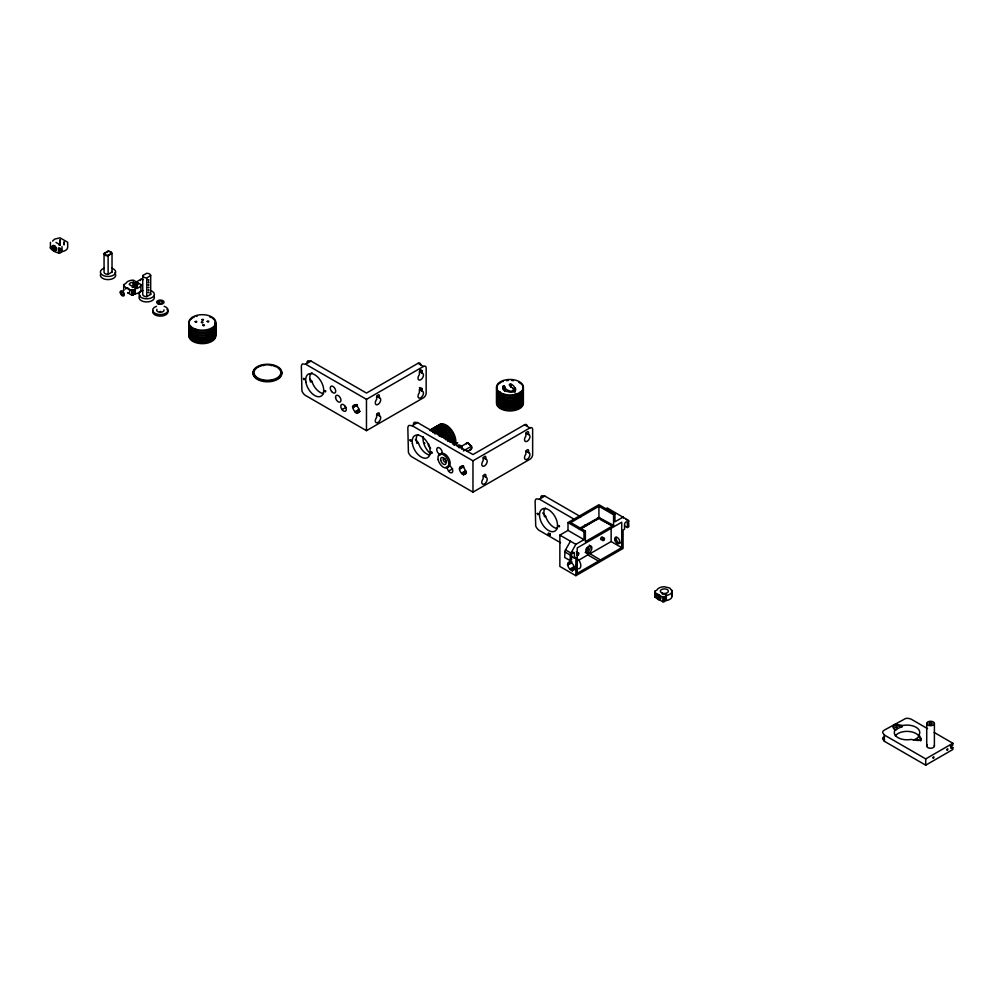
<?xml version="1.0" encoding="UTF-8"?>
<svg xmlns="http://www.w3.org/2000/svg" width="1003" height="1003" viewBox="0 0 1003 1003"><rect width="100%" height="100%" fill="white"/><g stroke="black" fill="none" stroke-linecap="round" stroke-linejoin="round"><path stroke-width="1.5" d="M108.123 274.358L108.123 255.314L111.596 253.27A3.548 2.056 0 0 0 108.048 251.226L104.061 253.596L104.061 272.014A3.987 2.307 0 0 0 108.036 274.371L112.023 272.064L112.035 253.646A3.987 2.307 0 0 0 108.048 251.339L108.048 251.226M150.676 294.443L150.688 275.649A3.987 2.307 0 0 0 146.714 273.292L142.727 275.537L142.727 294.33A3.987 2.307 0 0 0 146.701 296.687L150.688 294.38A3.987 2.307 0 0 0 150.162 293.24M146.789 296.687L146.802 277.894L150.701 275.599M191.899 334.576A9.541 5.504 0 0 0 193.504 337.547A12.475 7.197 0 0 0 213.84 335.203L214.567 333.56A3.586 2.069 0 0 0 214.103 332.683M148.319 279.837C149.422 280.74 148.507 279.072 148.319 280.013M148.319 284.839C149.409 285.78 148.532 284.05 148.319 285.028M578.656 560.288L587.946 554.759A1.379 0.802 -60 0 1 589.839 553.669L600.446 559.95L621.722 547.651L621.722 522.212L577.226 547.901L577.226 573.34L600.421 560.013M355.513 404.823L352.58 406.579L353.043 408.133A4.338 2.507 60 0 0 354.46 411.117L356.968 413.136L359.901 411.443M352.58 406.579L353.069 406.303A4.338 2.507 60 0 1 354.523 405.011L356.454 404.936L357.595 406.829A4.338 2.507 60 0 1 358.999 409.813L358.986 411.644A4.338 2.507 60 0 1 357.532 412.935L356.968 413.136M466.395 472.927L463.461 474.62L460.954 472.601A4.338 2.507 60 0 1 459.537 469.617L459.562 467.787A4.338 2.507 60 0 1 461.016 466.495L462.947 466.169M572.838 570.356C566.996 567.685 574.418 570.807 572.161 570.745L569.328 568.551A4.651 2.683 60 0 1 567.811 565.353L567.836 563.398A4.651 2.683 60 0 1 569.391 562.006L570.519 561.367M104.488 253.27L104.5 253.22A3.548 2.056 0 0 0 108.048 255.326L108.123 255.314M142.727 275.537L142.714 275.599A3.987 2.307 0 0 0 146.714 277.894L146.802 277.894M454.698 444.718L454.835 444.091A13.428 7.748 60 0 0 454.835 439.815L454.698 439.038A13.428 7.748 60 0 0 446.46 426.2A13.428 7.748 60 0 0 437.007 426.814M455.613 443.815L455.65 443.627A13.428 7.748 60 0 0 455.65 439.352L455.512 438.562A13.428 7.748 60 0 0 447.576 425.949A13.428 7.748 60 0 0 438.11 425.874M467.298 451.45L469.956 449.921A3.987 2.307 60 0 0 471.41 446.41L467.661 442.649A3.987 2.307 60 0 0 466.194 443.639M497.488 394.731A12.475 7.197 0 0 0 506.728 401.689A12.475 7.197 0 0 0 520.758 398.341L521.033 396.912M148.319 287.522C149.673 286.958 148.344 287.861 148.356 287.385M148.319 292.537C149.673 291.961 148.344 292.863 148.356 292.4M567.999 530.411L567.999 522.588L584.009 531.828L584.009 539.664L567.999 530.411L559.862 535.113L559.862 566.444L575.872 575.684L575.872 557.267L574.393 558.119L574.38 553.142A1.993 1.153 -60 0 0 572.926 552.64A1.993 1.153 -60 0 0 571.585 554.91L571.585 559.737L570.118 560.589L564.689 557.455L564.977 550.873L570.444 541.231M570.118 560.589L570.394 553.995L575.872 544.353L584.009 539.664M470.018 449.933L470.169 449.331A3.548 2.056 60 0 0 471.448 446.21L463.399 450.936M499.933 391.659L501.249 394.279L505.738 394.743M655.511 592.873L655.511 593.926M454.81 444.893L454.121 444.793M312.071 372.727L310.253 374.508A12.738 7.36 60 0 0 310.253 381.19L310.491 382.018L311.845 381.24L309.914 379.084M598.528 561.091L587.934 554.935M895.228 729.683L894.964 730.084A12.738 7.36 0 0 0 898.024 737.656A12.738 7.36 0 0 0 911.125 739.412L917.507 740.452A2.758 1.592 0 0 0 920.892 738.509L919.087 734.823A12.738 7.36 0 0 0 916.04 727.25A12.738 7.36 0 0 0 902.938 725.482L896.544 724.442A2.758 1.592 0 0 0 893.171 726.398L895.604 730.385A12.738 7.36 0 0 1 901.396 727.05L902.224 725.645M913.394 740.013A12.738 7.36 0 0 0 918.46 736.892L918.823 735.224M148.419 282.131L148.62 282.946L148.632 282.006M148.406 289.641L148.62 290.469L148.632 289.516M52.595 241.109L54.576 239.128L60.004 237.824L67.677 242.262L67.677 247.315A7.673 4.426 0 0 1 61.998 251.603C59.29 255.69 49.348 249.083 50.426 247.428M520.908 396.599L520.758 396.774A12.475 7.197 0 0 1 518.777 398.266M255.803 368.678L256.267 368.239A13.428 7.748 0 0 1 259.978 366.108L260.717 365.832A13.428 7.748 0 0 1 276.928 367.073A13.428 7.748 0 0 1 279.072 376.426L278.608 376.865A13.428 7.748 0 0 1 274.897 378.996L274.145 379.272A13.428 7.748 0 0 1 257.934 378.031A13.428 7.748 0 0 1 255.803 368.678A14.393 8.312 0 0 1 256.379 368.176M278.746 377.667L278.608 377.805A13.428 7.748 0 0 1 278.094 378.206M123.682 284.651C122.604 286.319 132.546 292.926 135.242 288.826A7.673 4.426 0 0 0 140.934 284.551L133.261 280.125A7.673 4.426 0 0 0 125.851 283.41L123.682 284.651L123.682 290.494M123.682 289.717L123.532 290.381M654.796 591.281C654.432 593.412 663.347 599.43 666.356 595.456A7.673 4.426 0 0 0 672.035 591.181L669.791 588.046L664.362 586.755A7.673 4.426 0 0 0 656.952 590.04L654.796 591.281L654.796 597.124L663.033 601.863L666.356 600.521A7.673 4.426 0 0 0 672.035 596.246L672.035 591.181M654.796 596.346L654.796 597.124M513.373 388.512A2.921 1.693 0 0 1 513.009 390.643A2.921 1.693 0 0 1 509.323 390.857L508.22 390.418A8.764 5.053 0 0 1 504.722 386.995C501.011 383.76 504.496 392.474 507.894 391.596A4.802 2.771 0 0 0 514.163 391.509A4.802 2.771 0 0 0 514.928 387.91C512.094 382.055 504.697 383.347 513.36 388.5L513.36 391.496M519.704 393.026L520.294 392.098M579.609 528.293L597.851 518.15L600.02 518.15L613.585 525.346L613.585 514.752L598.929 506.289L570.72 522.588L585.363 531.038L585.363 541.645L613.585 525.346M580.699 528.92L598.929 518.15L612.494 525.973L600.283 519.491M518.024 393.778L513.172 394.994M108.048 251.339L104.061 253.596A3.987 2.307 0 0 0 108.048 255.953L111.584 253.32M141.059 279.198L135.643 282.332A2.921 1.693 60 0 1 138.564 284.025M127.707 292.826L132.158 295.283L135.242 293.892A7.673 4.426 0 0 0 140.934 289.616L140.934 284.551M305.627 364.214L311.055 361.08L366.471 393.076L418.013 363.312L423.442 366.446A3.836 2.219 -60 0 1 426.162 368.013L426.162 393.076A3.836 2.219 -60 0 1 423.442 397.777L366.471 430.663L305.627 395.533A6.043 3.485 60 0 1 301.928 390.932L301.351 366.672A6.043 3.485 60 0 1 302.605 363.913L305.627 364.214L366.471 399.332L423.442 366.446M342.048 409.613L346.11 407.256M352.993 406.829L357.068 404.472M355.075 404.811C355.877 404.986 358.297 404.786 356.968 406.165M352.58 407.381L356.642 405.036M352.993 407.632L357.068 405.275M355.075 411.782L359.262 409.374M355.075 412.045L359.262 409.638M358.949 411.318L356.454 412.76L355.513 412.057L359.262 409.888M356.027 412.76L357.407 412.885M356.968 412.872L359.901 411.18M524.506 424.796L529.935 427.93A3.836 2.219 -60 0 1 532.643 429.497L532.643 454.56A3.836 2.219 -60 0 1 529.935 459.249L472.965 492.147L412.12 457.017A6.043 3.485 60 0 1 408.409 452.416L407.845 428.156A6.043 3.485 60 0 1 409.099 425.397L412.12 425.698L417.536 422.564L472.965 454.56L524.506 424.796A3.836 2.219 -60 0 1 527.127 425.598M418.339 434.65L416.746 435.992A12.738 7.36 60 0 0 416.746 442.674L416.985 443.502L418.339 442.724L415.43 439.477M498.767 401.275A8.638 4.99 0 0 0 509.637 406.09L513.849 405.739L515.893 404.56M453.544 444.693L456.829 442.799M454.409 444.718L457.707 442.824M461.079 446.511L467.724 442.662L471.372 446.322M448.542 471.097L452.604 468.74M461.568 466.558L462.947 466.42M459.487 468.301L463.562 465.956M460.427 468.088L463.135 466.52M412.12 425.698L472.965 460.816L529.935 427.93M459.487 469.116L463.562 466.759M463.461 474.62L464.025 474.419A4.338 2.507 60 0 0 465.467 473.115L465.492 471.297A4.338 2.507 60 0 0 464.088 468.313L463.9 467.135M461.568 473.266L465.756 470.858M461.568 473.529L465.756 471.122M466.395 473.19C463.348 476.412 459.061 472.789 465.756 471.372M462.521 474.243L463.9 474.369M465.442 472.802L462.947 474.243L462.007 473.278M463.461 474.356L466.395 472.664M548.353 535.677L548.353 533.333L550.008 533.496L550.008 534.737L548.353 535.677L539.401 530.512A6.043 3.485 60 0 1 535.702 525.911L535.126 501.65A6.043 3.485 60 0 1 536.379 498.88L539.401 499.181L544.83 496.046L580.85 516.846M545.619 508.132L544.366 509.286A12.738 7.36 60 0 0 544.366 515.981L544.591 516.808L545.619 516.206L542.723 512.972M567.999 522.588L598.929 504.722L614.939 513.975L614.939 521.798L623.076 517.097M598.929 506.289L598.929 517.523L597.575 518.3L597.575 519.554M579.395 529.421L598.929 518.15M584.009 531.828L585.363 531.038M613.585 514.752L614.939 513.975M624.643 525.973L627.364 527.54L628.831 526.688L628.555 520.432L607.066 507.857M567.786 563.749L571.86 561.392M567.359 564.802L571.434 562.457M567.786 565.04L571.848 562.696M589.852 553.832L611.14 541.545L621.722 547.651M569.842 569.102L573.904 566.758M569.842 569.416L570.519 569.027M570.519 569.491L574.08 567.435M572.161 570.745L574.869 568.877M575.872 575.684L623.076 548.428L623.076 530.01L624.556 529.17L624.568 524.168A1.993 1.153 -60 0 1 626.022 521.986A1.993 1.153 -60 0 1 627.364 522.701L627.364 527.54M927.512 728.617L911.501 719.364A6.043 3.485 0 0 0 905.659 718.461L884.37 730.096A6.043 3.485 0 0 0 882.602 732.566L884.37 735.036L925.719 758.907L952.85 743.248L952.85 745.141L951.784 745.756A1.504 0.878 -60 0 0 950.719 747.611A1.504 0.878 -60 0 0 951.784 748.225L952.85 747.611L952.85 749.504L925.719 765.176L884.37 741.305L882.602 738.835A6.043 3.485 0 0 1 883.405 737.092M274.145 380.212L274.897 379.936A13.428 7.748 0 0 0 275.612 379.648M58.964 245.096A3.987 2.307 0 0 1 59.992 245.02L60.343 239.98M133.249 282.257L137.411 284.651A3.987 2.307 0 0 1 133.412 286.958L129.262 284.551A3.987 2.307 0 0 1 133.249 282.257L133.249 287.309A3.987 2.307 0 0 0 132.22 287.397M133.249 287.309L133.487 282.232M196.438 335.04L193.504 335.04L193.504 333.472M206.731 335.04L211.131 335.04L211.131 333.472M572.161 570.444L572.613 570.494A4.651 2.683 60 0 0 574.167 569.102L574.192 567.146A4.651 2.683 60 0 0 572.675 563.949L569.842 561.755M509.85 397.589L513.549 398.329A6.219 3.598 0 0 0 520.582 394.768M893.171 726.774A2.758 1.592 0 0 1 896.544 725.645L902.224 726.836M468.125 442.862L468.175 442.875A3.548 2.056 60 0 0 466.809 443.74M135.167 284.513L135.681 284.752A1.404 0.815 60 0 1 136.421 286.783A1.404 0.815 60 0 1 134.878 286.294A1.404 0.815 60 0 1 134.941 284.513M461.568 466.295L463.461 467.385M311.055 361.08L308.034 360.779A6.043 3.485 60 0 0 306.918 362.346M417.536 422.564L414.515 422.263A6.043 3.485 60 0 0 413.412 423.83M544.83 496.046L541.808 495.745A6.043 3.485 60 0 0 540.705 497.325M428.87 444.191L428.256 444.993L430.626 448.178M419.379 369.58L422.087 371.148L422.087 373.129A3.836 2.219 -60 0 1 422.815 377.441A3.836 2.219 -60 0 1 418.652 379.836A3.836 2.219 -60 0 1 419.379 374.696L419.379 372.702A1.918 1.103 -60 0 1 420.733 370.358A1.918 1.103 -60 0 1 422.087 371.148M419.379 371.561L422.087 373.129M525.86 433.045L528.581 434.612A3.836 2.219 -60 0 1 529.296 438.925A3.836 2.219 -60 0 1 525.146 441.32A3.836 2.219 -60 0 1 525.86 436.18L525.86 434.186A1.918 1.103 -60 0 1 527.227 431.842A1.918 1.103 -60 0 1 528.581 432.619L528.581 434.612M419.379 387.584L422.087 389.151L422.087 391.145A3.836 2.219 -60 0 1 422.815 395.458A3.836 2.219 -60 0 1 418.652 397.852A3.836 2.219 -60 0 1 419.379 392.712L419.379 390.719A1.918 1.103 -60 0 1 420.733 388.374A1.918 1.103 -60 0 1 422.087 389.151M419.379 389.578L422.087 391.145M525.86 451.062L528.581 452.629A3.836 2.219 -60 0 1 529.296 456.929A3.836 2.219 -60 0 1 525.146 459.336A3.836 2.219 -60 0 1 525.86 454.196L525.86 452.203A1.918 1.103 -60 0 1 527.227 449.858A1.918 1.103 -60 0 1 528.581 450.635L528.581 452.629M626.123 519.491L628.831 521.058M598.929 517.523L600.02 518.15M376.639 396.235L379.36 397.802A3.836 2.219 -60 0 1 380.074 402.115A3.836 2.219 -60 0 1 375.924 404.51A3.836 2.219 -60 0 1 376.639 399.37L376.639 397.376A1.918 1.103 -60 0 1 377.993 395.032A1.918 1.103 -60 0 1 379.36 395.809L379.36 397.802M483.133 457.719L485.841 459.286A3.836 2.219 -60 0 1 486.568 463.587A3.836 2.219 -60 0 1 482.405 465.994A3.836 2.219 -60 0 1 483.133 460.853L483.133 458.86A1.918 1.103 -60 0 1 484.487 456.515A1.918 1.103 -60 0 1 485.841 457.293L485.841 459.286M584.824 525.033L585.902 525.66M539.401 499.181L574.08 519.203M934.182 732.466L952.85 743.248M376.639 414.252L379.36 415.819A3.836 2.219 -60 0 1 380.074 420.119A3.836 2.219 -60 0 1 375.924 422.526A3.836 2.219 -60 0 1 376.639 417.386L376.639 415.392A1.918 1.103 -60 0 1 377.993 413.048A1.918 1.103 -60 0 1 379.36 413.825L379.36 415.819M483.133 475.735L485.841 477.29A3.836 2.219 -60 0 1 486.568 481.603A3.836 2.219 -60 0 1 482.405 484.01A3.836 2.219 -60 0 1 483.133 478.857L483.133 476.876A1.918 1.103 -60 0 1 484.487 474.532A1.918 1.103 -60 0 1 485.841 475.309L485.841 477.29M950.217 746.094L952.85 747.611M59.653 244.544L55.98 242.387M559.862 535.113L575.872 544.353M548.353 533.333L550.359 534.662L549.005 533.872M560.514 542.698L549.719 536.467L549.719 534.11M571.685 551.851L574.393 553.418M565.454 549.882L570.87 553.004M564.689 551.826L570.118 554.96M571.685 556.552L574.393 558.119M135.242 286.783L135.731 287.021A1.53 0.89 60 0 0 136.721 286.394A1.53 0.89 60 0 0 135.819 284.589L135.53 284.413A1.53 0.89 60 0 0 134.552 285.04A1.53 0.89 60 0 0 135.455 286.845M445.796 439.778L445.57 439.615A13.428 7.748 60 0 0 430.513 429.773M356.027 405.187L356.968 405.902M355.513 411.794L356.454 412.76M622.65 516.858L623.402 517.924M918.823 736.415L920.892 739.7A2.758 1.592 0 0 1 920.616 740.904M893.159 727.589L894.538 729.783M545.619 516.206L545.845 516.896A12.738 7.36 60 0 0 557.367 528.568M418.339 442.724L418.552 443.414A12.738 7.36 60 0 0 429.535 454.998M311.845 381.24L312.071 381.93A12.738 7.36 60 0 0 323.593 393.59M672.035 596.246L671.772 590.04M450.46 442.085L450.36 441.546A13.428 7.748 60 0 0 442.423 428.933A13.428 7.748 60 0 0 432.957 428.858M521.159 395.709L520.908 398.166M934.395 723.489A3.836 2.219 0 0 1 928.64 725.407A3.836 2.219 0 0 1 928.64 721.558A3.836 2.219 0 0 1 934.395 723.489L934.395 746.044M926.722 723.489L926.722 746.044M925.719 758.907L925.719 765.176M920.892 738.509L920.892 739.7M896.544 724.442L896.544 725.633M884.37 735.036L884.37 741.305M666.356 595.456L666.356 600.521M664.187 596.71L664.187 601.775M662.833 596.71L662.833 601.775M611.14 528.079L611.14 541.545M577.59 559.586L577.59 560.263M521.109 395.521L521.096 397.815M514.915 387.898L514.915 392.386M513.849 404.171L513.849 405.739M510.966 384.199L510.966 387.183M504.572 386.331L504.672 391.145M504.421 386.218L504.421 390.706M504.233 386.117L504.233 390.606M504.007 386.067L504.007 389.051M503.757 386.042L503.757 389.039M503.506 386.055L503.506 389.051M503.268 386.105L503.268 389.101M503.067 386.193L503.067 389.189M472.965 460.816L472.965 492.147M366.471 399.332L366.471 430.663M214.542 332.219L214.542 333.786M197.942 340.13L197.942 341.697A21.602 12.475 0 0 0 203.333 340.744M193.504 337.547L193.504 335.98A9.541 5.504 0 0 1 192.952 335.428M137.361 284.451L137.361 286.983M137.198 284.363L137.198 286.896M135.242 288.826L135.242 293.892M133.086 290.08L133.086 295.145M131.732 290.08L131.732 295.145M64.104 242.162L64.142 244.832M63.941 242.062L63.941 244.594M61.998 246.537L61.998 251.603M60.23 239.943L60.23 245.008M59.992 239.955L59.992 245.02M59.829 247.791L59.829 252.844M58.475 247.791L58.475 252.844M50.426 242.362L50.426 248.205M280.752 374.508A13.428 7.748 0 0 1 280.414 375.498M279.85 376.464A13.428 7.748 0 0 1 279.486 376.915M277.53 378.607A13.428 7.748 0 0 1 276.289 379.322M272.578 380.651A13.428 7.748 0 0 1 269.193 381.178M265.682 381.178A13.428 7.748 0 0 1 262.297 380.651M259.978 379.936A13.428 7.748 0 0 1 259.263 379.648M258.586 379.322A13.428 7.748 0 0 1 257.345 378.607M255.389 376.915A13.428 7.748 0 0 1 255.025 376.464M254.261 375.009A13.428 7.748 0 0 1 254.123 374.508M281.379 371.449A14.393 8.312 0 0 1 267.851 381.792A14.393 8.312 0 0 1 253.308 371.912M253.508 371.411A14.393 8.312 0 0 1 254.436 369.931M254.85 369.468A14.393 8.312 0 0 1 255.314 369.016M257.608 367.424A14.393 8.312 0 0 1 258.298 367.073M259.752 366.471A14.393 8.312 0 0 1 260.542 366.195M263.024 365.581A14.393 8.312 0 0 1 263.889 365.443M271.048 365.456A14.393 8.312 0 0 1 271.913 365.594M274.396 366.22A14.393 8.312 0 0 1 275.173 366.484M278.546 368.214A14.393 8.312 0 0 1 280.063 369.505M280.476 369.969A14.393 8.312 0 0 1 280.827 370.458M895.265 735.901A12.738 7.36 0 0 1 907.865 731.375A12.738 7.36 0 0 1 919.337 736.816M934.269 745.467A3.836 2.219 0 0 1 930.057 748.238A3.836 2.219 0 0 1 927.236 744.928M662.356 594.252A3.987 2.307 0 0 1 666.356 594.252M656.84 595.18A2.884 1.667 60 0 1 659.159 594.804A2.884 1.667 60 0 1 660.839 598.289A2.884 1.667 60 0 1 658.808 599.267M658.545 599.092A2.884 1.667 60 0 1 657.792 598.365M657.366 597.75A2.884 1.667 60 0 1 656.84 596.396M659.548 597.236A1.53 0.89 60 0 1 658.908 595.255M518.175 398.58A12.475 7.197 0 0 1 516.884 399.156M515.479 399.633A12.475 7.197 0 0 1 513.185 400.122M506.728 400.122A12.475 7.197 0 0 1 504.446 399.633M503.03 399.156A12.475 7.197 0 0 1 501.738 398.58M501.136 398.266A12.475 7.197 0 0 1 498.152 395.483M497.914 395.032A12.475 7.197 0 0 1 497.726 394.58M523.127 394.166A13.428 7.748 0 0 1 521.585 399.558L521.121 399.984A13.428 7.748 0 0 1 517.423 402.128L516.67 402.391A13.428 7.748 0 0 1 501.788 401.827A13.428 7.748 0 0 1 496.986 393.665M522.325 396.611A12.475 7.197 0 0 1 521.999 397.539M521.485 398.429A12.475 7.197 0 0 1 521.146 398.855M520.331 399.67A12.475 7.197 0 0 1 519.855 400.059M518.777 400.761A12.475 7.197 0 0 1 518.175 401.087M516.884 401.664A12.475 7.197 0 0 1 514.727 402.328M513.185 402.629A12.475 7.197 0 0 1 506.728 402.629M505.186 402.328A12.475 7.197 0 0 1 502.365 401.388M501.738 401.087A12.475 7.197 0 0 1 500.585 400.423M500.071 400.059A12.475 7.197 0 0 1 499.594 399.67M499.155 399.282A12.475 7.197 0 0 1 498.779 398.855M497.914 397.539A12.475 7.197 0 0 1 497.588 396.611M523.127 393.226A13.428 7.748 0 0 1 521.585 398.617L521.121 399.044A13.428 7.748 0 0 1 517.423 401.187L516.67 401.451A13.428 7.748 0 0 1 501.788 400.887A13.428 7.748 0 0 1 496.986 392.725M523.127 388.211A13.428 7.748 0 0 1 509.524 397.476A13.428 7.748 0 0 1 496.986 387.722M523.127 389.151A13.428 7.748 0 0 1 521.585 394.543L521.121 394.969A13.428 7.748 0 0 1 517.423 397.113L516.67 397.376A13.428 7.748 0 0 1 501.788 396.812A13.428 7.748 0 0 1 496.986 388.662M518.752 395.746A6.219 3.598 0 0 1 518.15 396.047M515.968 396.674A6.219 3.598 0 0 1 515.166 396.762M523.127 390.719A13.428 7.748 0 0 1 521.585 396.11L521.121 396.536A13.428 7.748 0 0 1 517.423 398.68L516.67 398.943A13.428 7.748 0 0 1 501.788 398.379A13.428 7.748 0 0 1 496.986 390.217M523.127 391.659A13.428 7.748 0 0 1 521.585 397.05L521.121 397.476A13.428 7.748 0 0 1 517.423 399.62L516.67 399.884A13.428 7.748 0 0 1 501.788 399.319A13.428 7.748 0 0 1 496.986 391.157M523.127 386.644A13.428 7.748 0 0 1 509.524 395.909A13.428 7.748 0 0 1 496.986 386.155M497.237 385.666A13.428 7.748 0 0 1 499.858 383.046M500.459 382.67A13.428 7.748 0 0 1 501.099 382.331M502.503 381.704A13.428 7.748 0 0 1 503.243 381.441M506.477 380.664A13.428 7.748 0 0 1 508.208 380.476M511.706 380.476A13.428 7.748 0 0 1 513.436 380.664M518.814 382.331A13.428 7.748 0 0 1 519.454 382.67M520.055 383.046A13.428 7.748 0 0 1 522.676 385.666M522.4 396.774A12.475 7.197 0 0 1 509.963 404.447A12.475 7.197 0 0 1 497.513 396.774M523.127 395.734A13.428 7.748 0 0 1 521.585 401.125L521.121 401.551A13.428 7.748 0 0 1 517.423 403.695L516.67 403.958A13.428 7.748 0 0 1 501.788 403.394A13.428 7.748 0 0 1 496.986 395.232M523.127 396.674A13.428 7.748 0 0 1 521.585 402.065L521.121 402.491A13.428 7.748 0 0 1 517.423 404.635L516.67 404.899A13.428 7.748 0 0 1 501.788 404.334A13.428 7.748 0 0 1 496.986 396.172M523.127 398.241A13.428 7.748 0 0 1 521.585 403.62L521.121 404.059A13.428 7.748 0 0 1 517.423 406.19L516.67 406.466A13.428 7.748 0 0 1 501.788 405.902A13.428 7.748 0 0 1 496.986 397.74M523.127 399.181A13.428 7.748 0 0 1 521.585 404.56L521.121 404.999A13.428 7.748 0 0 1 517.423 407.13L516.67 407.406A13.428 7.748 0 0 1 501.788 406.842A13.428 7.748 0 0 1 496.986 398.68M523.127 400.749A13.428 7.748 0 0 1 521.585 406.127L521.121 406.566A13.428 7.748 0 0 1 517.423 408.697L516.67 408.973A13.428 7.748 0 0 1 501.788 408.409A13.428 7.748 0 0 1 496.986 400.247M516.344 406.579A6.494 3.749 0 0 1 515.066 407.394M514 407.795A6.494 3.749 0 0 1 507.882 407.795M523.127 401.676A13.428 7.748 0 0 1 521.585 407.068L521.121 407.506A13.428 7.748 0 0 1 517.423 409.638L516.67 409.914A13.428 7.748 0 0 1 501.788 409.349A13.428 7.748 0 0 1 496.986 401.187M589.375 545.093A4.225 2.432 -60 0 1 589.375 549.957A4.225 2.432 -60 0 1 585.15 552.402M576.148 565.128A6.194 3.573 60 0 1 576.148 570.193M576.424 558.057A6.194 3.573 60 0 1 580.662 564.25A6.194 3.573 60 0 1 578.618 568.764M620.343 542.824A3.623 2.094 60 0 1 617.234 541.344A3.623 2.094 60 0 1 616.168 537.345M576.349 551.75A1.504 0.878 -60 0 1 577.101 552.189M602.239 539.062A1.504 0.878 -60 0 1 600.684 539.213A1.504 0.878 -60 0 1 601.712 537.069A1.504 0.878 -60 0 1 602.74 538.022M140.458 280.539A2.921 1.693 60 0 1 143.065 279.737M125.676 289.115A2.884 1.667 60 0 1 127.707 287.936A2.884 1.667 60 0 1 129.738 291.459A2.884 1.667 60 0 1 127.707 292.638M150.538 290.544A7.673 4.426 0 0 1 152.581 297.239A7.673 4.426 0 0 1 140.821 297.239A7.673 4.426 0 0 1 142.865 290.544M154.111 296.374A7.673 4.426 0 0 1 145.698 301.916A7.673 4.426 0 0 1 140.056 295.308M418.013 363.312A3.836 2.219 -60 0 1 420.733 364.879M168.028 311.695A7.673 4.426 0 0 1 159.377 316.095A7.673 4.426 0 0 1 152.932 310.566M166.987 309.476A7.673 4.426 0 0 1 167.764 310.541M164.166 306.291A7.673 4.426 0 0 1 166.247 312.974A7.673 4.426 0 0 1 154.5 312.999A7.673 4.426 0 0 1 156.493 306.304M164.003 309.852A3.686 2.131 0 0 1 159.891 312.246A3.686 2.131 0 0 1 156.944 309.325M160.618 311.444A1.993 1.153 0 0 1 160.104 311.444M457.656 445.808A2.884 2.131 20.8 0 1 460.101 445.871M460.766 446.222A2.884 2.131 20.8 0 1 461.556 446.924M461.907 447.488A2.884 2.131 20.8 0 1 461.969 448.905M458.835 447.651A1.53 1.128 20.8 0 1 459.349 447.789M458.045 446.799A1.53 1.128 20.8 0 1 459.913 446.31A1.53 1.128 20.8 0 1 460.904 447.927M456.929 446.059A2.884 2.131 20.8 0 1 460.791 445.633A2.884 2.131 20.8 0 1 461.856 448.893M111.872 268.227A7.673 4.426 0 0 1 113.916 274.91A7.673 4.426 0 0 1 102.156 274.91A7.673 4.426 0 0 1 104.199 268.227M111.897 271.474A3.987 2.307 0 0 1 112.023 272.064M114.681 272.979A7.673 4.426 0 0 1 109.039 279.586A7.673 4.426 0 0 1 100.626 274.057M431.603 429.635A13.428 7.748 60 0 1 440.455 429.284A13.428 7.748 60 0 1 448.604 440.731M434.011 428.858A12.475 7.197 60 0 1 434.926 428.569M435.415 428.507A12.475 7.197 60 0 1 435.929 428.482M436.995 428.594A12.475 7.197 60 0 1 437.546 428.72M438.675 429.108A12.475 7.197 60 0 1 439.828 429.685M440.981 430.437A12.475 7.197 60 0 1 444.241 433.597M444.73 434.236A12.475 7.197 60 0 1 446.46 436.982M446.824 437.709A12.475 7.197 60 0 1 447.162 438.449M447.739 439.928A12.475 7.197 60 0 1 447.977 440.681M431.114 429.685A13.428 7.748 60 0 1 439.941 429.961A13.428 7.748 60 0 1 447.789 441.207M430.651 453.782A13.428 7.748 60 0 1 423.191 436.581M429.923 430.613A13.428 7.748 60 0 1 439.427 436.092M429.71 430.337A13.428 7.748 60 0 1 441.27 437.007M429.71 430.237A13.428 7.748 60 0 1 443.564 437.709M424.796 443.564A13.428 7.748 60 0 1 424.545 442.762M432.694 432.331A13.428 7.748 60 0 1 433.321 432.657M434.55 433.472A13.428 7.748 60 0 1 435.164 433.948M434.186 428.845A12.475 7.197 60 0 1 434.951 428.281M436.28 427.792A12.475 7.197 60 0 1 449.833 442.097M432.406 429.823A13.428 7.748 60 0 1 432.669 429.322M433.484 428.845A13.428 7.748 60 0 1 442.925 428.243A13.428 7.748 60 0 1 451.174 441.069L451.312 441.847A13.428 7.748 60 0 1 451.413 442.624M434.587 428.569A13.428 7.748 60 0 1 434.838 428.068M435.126 427.604A13.428 7.748 60 0 1 444.592 427.679A13.428 7.748 60 0 1 452.529 440.292L452.666 441.069A13.428 7.748 60 0 1 452.829 444.016M435.653 427.591A13.428 7.748 60 0 1 435.941 427.128M436.267 426.714A13.428 7.748 60 0 1 445.721 427.441A13.428 7.748 60 0 1 453.343 439.815L453.481 440.605A13.428 7.748 60 0 1 453.644 443.552M437.571 426.852A13.428 7.748 60 0 1 437.822 426.338M215.031 328.395A13.428 7.748 0 0 1 203.634 338.6A13.428 7.748 0 0 1 189.003 329.874M215.031 327.454A13.428 7.748 0 0 1 203.634 337.66A13.428 7.748 0 0 1 189.003 328.934M215.031 333.41A13.428 7.748 0 0 1 203.634 343.615A13.428 7.748 0 0 1 189.003 334.889M215.031 332.469A13.428 7.748 0 0 1 203.634 342.675A13.428 7.748 0 0 1 189.003 333.949M215.031 325.887A13.428 7.748 0 0 1 203.634 336.093A13.428 7.748 0 0 1 189.003 327.367M215.031 324.947A13.428 7.748 0 0 1 203.634 335.152A13.428 7.748 0 0 1 189.003 326.426M213.125 334.488A12.475 7.197 0 0 1 211.131 335.98M209.915 336.594A12.475 7.197 0 0 1 208.561 337.121M207.094 337.535A12.475 7.197 0 0 1 203.948 338.024M199.096 337.835A12.475 7.197 0 0 1 197.553 337.535M196.087 337.121A12.475 7.197 0 0 1 194.732 336.594M215.031 330.902A13.428 7.748 0 0 1 203.634 341.108A13.428 7.748 0 0 1 189.003 332.382M215.031 329.962A13.428 7.748 0 0 1 203.634 340.167A13.428 7.748 0 0 1 189.003 331.441M197.942 341.697A21.602 12.475 0 0 1 195.811 339.904M215.031 322.439A13.428 7.748 0 0 1 203.634 332.645A13.428 7.748 0 0 1 189.003 323.919M215.031 323.38A13.428 7.748 0 0 1 203.634 333.585A13.428 7.748 0 0 1 189.003 324.859M215.031 320.872A13.428 7.748 0 0 1 203.634 331.078A13.428 7.748 0 0 1 189.003 322.352M189.354 321.361A13.428 7.748 0 0 1 189.918 320.396M190.695 319.493A13.428 7.748 0 0 1 191.159 319.054M191.661 318.641A13.428 7.748 0 0 1 192.225 318.252M193.466 317.537A13.428 7.748 0 0 1 194.143 317.211M196.375 316.409A13.428 7.748 0 0 1 197.177 316.208M209.777 316.923A13.428 7.748 0 0 1 211.169 317.537M212.423 318.252A13.428 7.748 0 0 1 214.73 320.396M52.695 248.155A2.884 1.667 60 0 1 53.836 245.396A2.884 1.667 60 0 1 56.481 248.957A2.884 1.667 60 0 1 54.187 250.173M53.673 249.722A2.884 1.667 60 0 1 53.209 249.145M55.754 248.694A1.53 0.89 60 0 1 54.676 247.553A1.53 0.89 60 0 1 54.626 246.186M439.502 455.525A7.673 4.426 60 0 1 448.592 458.007A7.673 4.426 60 0 1 446.134 467.059M445.996 460.878A1.993 1.153 60 0 1 444.229 461.631A1.993 1.153 60 0 1 443.489 458.634A1.993 1.153 60 0 1 445.834 460.176M440.831 454.56A3.836 2.219 60 0 1 438.11 452.992L437.822 452.591A3.836 2.219 60 0 1 437.546 447.739A3.836 2.219 60 0 1 441.621 450.397L441.821 450.849A3.836 2.219 60 0 1 441.821 453.983M447.401 467.009A3.836 2.219 60 0 0 447.677 469.542L448.667 471.26A3.836 2.219 60 0 0 451.939 472.651A3.836 2.219 60 0 0 452.366 469.128L451.375 467.398A3.836 2.219 60 0 0 448.98 465.843M447.865 466.182A3.836 2.219 60 0 1 448.366 465.894M60.381 249.81C61.409 252.016 61.998 246.851 60.381 249.81M133.537 292.124C134.728 294.719 135.468 288.626 133.537 292.124M577.377 554.195L578.092 553.556L577.377 554.195M603.004 539.388L603.793 538.824L603.004 539.388M664.738 598.728C665.754 600.922 666.406 595.782 664.738 598.728M932.915 757.691C933.956 759.935 934.57 754.682 932.915 757.691M946.794 749.68C947.835 751.924 948.487 746.621 946.794 749.68M303.545 378.482C304.047 381.641 305.739 377.792 303.545 378.482M324.646 390.668C325.097 393.803 326.89 390.017 324.646 390.668M410.039 439.966C410.515 443.113 412.271 439.289 410.039 439.966M431.14 452.152C431.629 455.312 433.334 451.45 431.14 452.152M537.332 513.461C537.821 516.62 539.526 512.759 537.332 513.461M558.42 525.635C558.897 528.782 560.652 524.958 558.42 525.635M195.184 321.637C196.601 323.894 197.892 319.97 195.184 321.637M201.39 322.276C202.794 324.546 204.085 320.621 201.39 322.276M201.854 319.681C203.27 321.938 204.562 318.014 201.854 319.681M207.195 321.386C208.611 323.643 209.89 319.719 207.195 321.386M895.604 727.413L897.384 727.551L895.604 727.413M916.704 739.6L918.485 739.738L916.704 739.6M202.844 325.085C203.922 327.429 205.74 323.593 202.844 325.085M543.99 508.483L543.488 508.559A12.738 7.36 60 0 0 541.72 523.039A12.738 7.36 60 0 0 555.273 530.863A12.738 7.36 60 0 0 553.506 514.338L553.004 513.686A12.738 7.36 60 0 0 543.99 508.483M345.182 406.315L344.882 405.927A3.836 2.219 60 0 0 341.609 404.522A3.836 2.219 60 0 0 341.183 408.058L342.173 409.776A3.836 2.219 60 0 0 345.446 411.167A3.836 2.219 60 0 0 345.872 407.644L345.182 406.315M331.617 391.509L331.329 391.107A3.836 2.219 60 0 1 331.053 386.255A3.836 2.219 60 0 1 335.127 388.913L335.328 389.365A3.836 2.219 60 0 1 334.889 392.9A3.836 2.219 60 0 1 331.617 391.509M260.203 379.736A14.393 8.312 0 0 0 281.83 372.577A14.393 8.312 0 0 0 260.278 365.343A14.393 8.312 0 0 0 260.203 379.736M929.794 724.254A1.53 0.89 0 0 0 932.1 723.489A1.53 0.89 0 0 0 929.794 722.712A1.53 0.89 0 0 0 929.794 724.254M662.356 593.187A3.987 2.307 0 0 0 668.349 591.181A3.987 2.307 0 0 0 662.356 589.187A3.987 2.307 0 0 0 662.356 593.187M657.203 596.835A1.53 0.89 60 0 0 658.971 598.59A1.53 0.89 60 0 0 658.645 596.271A1.53 0.89 60 0 0 657.203 596.835M656.25 596.371A2.884 1.667 60 0 0 659.51 599.807A2.884 1.667 60 0 0 659.046 595.506A2.884 1.667 60 0 0 656.25 596.371M503.243 393.928A13.428 7.748 0 0 0 523.39 387.221A13.428 7.748 0 0 0 503.243 380.501A13.428 7.748 0 0 0 503.243 393.928M587.52 549.694A1.379 0.802 -60 0 0 587.959 547.55A1.379 0.802 -60 0 0 586.316 548.992A1.379 0.802 -60 0 0 587.52 549.694M589.664 552.565A4.225 2.432 -60 0 0 591.005 546.033A4.225 2.432 -60 0 0 586.015 550.459A4.225 2.432 -60 0 0 589.664 552.565M614.751 539.627A3.623 2.094 60 0 0 618.989 543.613A3.623 2.094 60 0 0 618.024 538.047A3.623 2.094 60 0 0 614.751 539.627M578.054 555.11A1.504 0.878 -60 0 0 578.543 552.778A1.504 0.878 -60 0 0 576.75 554.358A1.504 0.878 -60 0 0 578.054 555.11M603.693 540.316A1.504 0.878 -60 0 0 604.17 537.972A1.504 0.878 -60 0 0 602.389 539.564A1.504 0.878 -60 0 0 603.693 540.316M120.247 292.249A2.884 1.667 60 0 0 123.294 296.048A2.884 1.667 60 0 0 123.294 291.973A2.884 1.667 60 0 0 120.247 292.249M121.213 293.026A1.53 0.89 60 0 0 122.98 294.782A1.53 0.89 60 0 0 122.654 292.462A1.53 0.89 60 0 0 121.213 293.026M134.502 285.429A1.266 0.727 60 0 0 135.919 286.996A1.266 0.727 60 0 0 135.769 285.128A1.266 0.727 60 0 0 134.502 285.429M305.877 382.055A12.738 7.36 60 0 0 320.659 396.373A12.738 7.36 60 0 0 317.612 376.952A12.738 7.36 60 0 0 305.877 382.055M335.566 397.564A3.836 2.219 60 0 0 339.904 402.153A3.836 2.219 60 0 0 339.29 396.423A3.836 2.219 60 0 0 335.566 397.564M158.123 303.871A3.686 2.131 0 0 0 164.003 302.455A3.686 2.131 0 0 0 158.938 300.223A3.686 2.131 0 0 0 158.123 303.871M159.151 303.094A1.993 1.153 0 0 0 162.336 302.329A1.993 1.153 0 0 0 159.59 301.113A1.993 1.153 0 0 0 159.151 303.094M195.61 329.134A13.428 7.748 0 0 0 215.745 322.427A13.428 7.748 0 0 0 195.61 315.707A13.428 7.748 0 0 0 195.61 329.134M52.846 247.904A1.53 0.89 60 0 0 54.601 249.672A1.53 0.89 60 0 0 54.275 247.34A1.53 0.89 60 0 0 52.846 247.904M51.893 247.453A2.884 1.667 60 0 0 55.152 250.888A2.884 1.667 60 0 0 54.689 246.588A2.884 1.667 60 0 0 51.893 247.453M438.135 459.55A7.673 4.426 60 0 0 447.213 467.636A7.673 4.426 60 0 0 444.805 455.751A7.673 4.426 60 0 0 438.135 459.55M440.718 460.252A3.912 2.257 60 0 0 445.332 464.376A3.912 2.257 60 0 0 444.116 458.308A3.912 2.257 60 0 0 440.718 460.252M412.371 443.539A12.738 7.36 60 0 0 427.153 457.857A12.738 7.36 60 0 0 424.106 438.436A12.738 7.36 60 0 0 412.371 443.539"/></g></svg>
